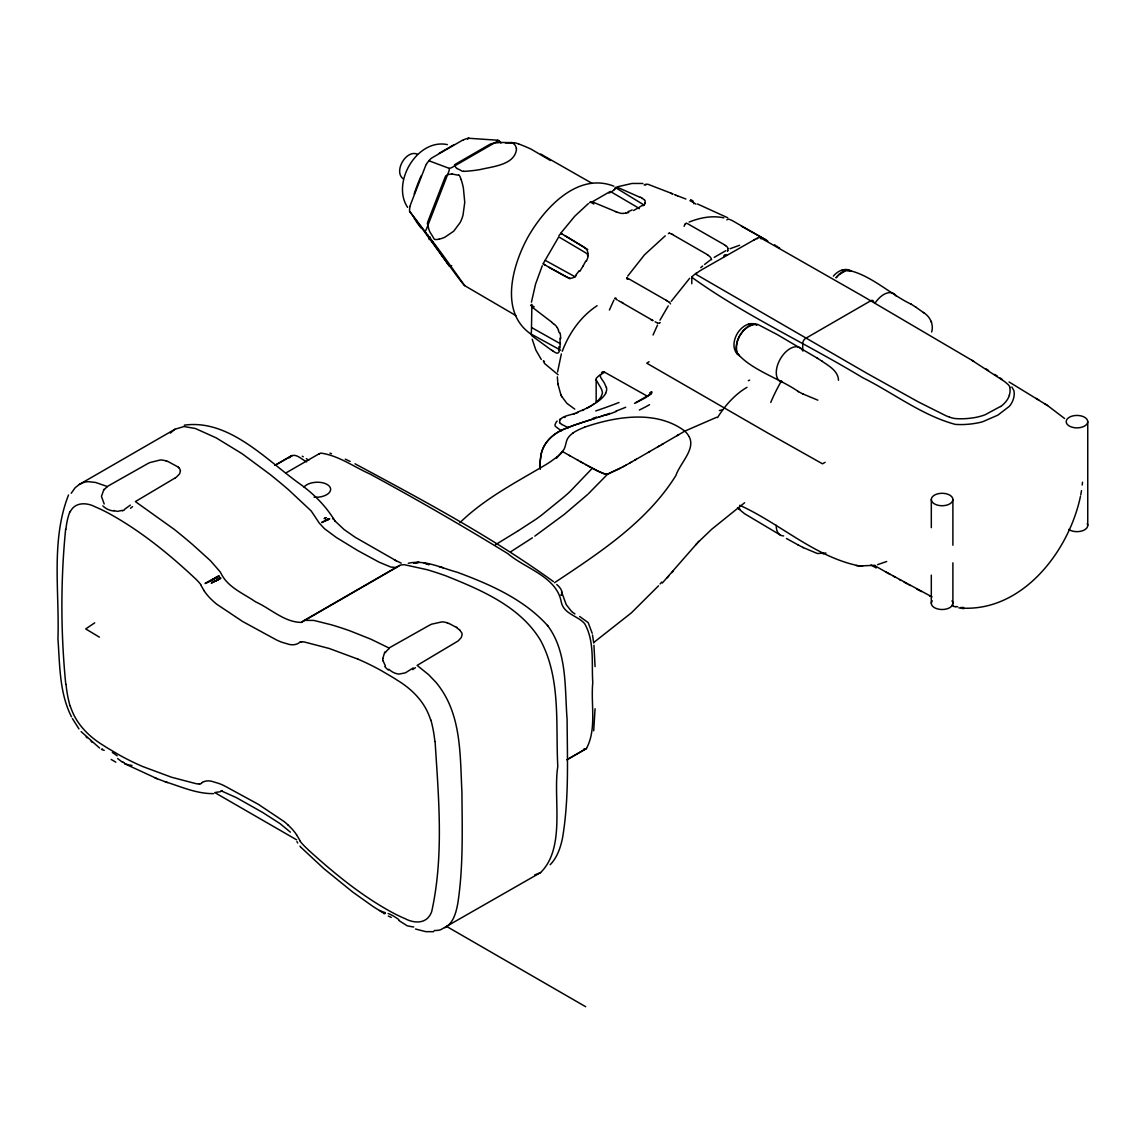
<?xml version="1.0" encoding="UTF-8"?>
<svg xmlns="http://www.w3.org/2000/svg" width="1145" height="1145" viewBox="0 0 1145 1145"><rect width="100%" height="100%" fill="white"/><g stroke="black" fill="none" stroke-linecap="round" stroke-linejoin="round"><path stroke-width="1.5" d="M587.771 253.36L587.571 255.764M595.056 708.726L593.697 730.782M531.852 306.187L531.423 331.964M560.019 347.994L560.105 343.357M557.558 371.996L561.365 353.905M1082.225 485.008L1082.512 482.231M65.609 529.362C60.57 580.73 60.685 632.827 65.766 684.209M531.437 302.18L535.559 284.103L542.258 265.769M1080.751 494.941L1081.495 490.632M727.776 250.383L727.533 251.413M560.907 595.185C564.184 591.879 559.361 586.712 556.771 584.522M561.98 593.768L561.937 592.867L566.217 604.617L571.741 611.659M1080.451 496.386C1068.757 552.133 1021.111 613.577 958.809 607.88M531.352 332.322L531.137 334.068A6.555 3.778 -0.3 0 0 531.294 334.683L531.595 335.242A12.008 6.927 -0.2 0 0 532.21 336.043L551.904 350.47M691.766 283.745L691.866 276.847L695.874 273.283M931.644 331.993C933.976 324.407 929.983 316.449 923.4 312.47M410.125 206.172L410.354 205.313A32.847 18.563 -77.3 0 1 410.626 204.368L425.582 165.825A32.847 18.563 -77.3 0 1 425.997 164.98L426.384 164.25M1009.232 395.354L1009.303 395.125A44.068 25.448 0 0 0 1010.004 388.756L1009.775 387.554M562.295 351.257C569.036 333.138 580.801 316.406 597.089 305.715M589.603 202.751L590.405 202.05A6.555 3.778 59.7 0 1 591.02 201.878L591.65 201.849A12.008 6.942 59.8 0 1 592.652 201.978L615.538 211.524M651.891 391.79L651.348 392.821M454.594 164.966L455.739 167.342A21.898 7.986 -13.9 0 0 457.012 168.501M609.398 310.023L613.906 300.019M653.036 335.013L657.516 325.08M684.095 226.338L685.011 224.248M585.725 261.089L582.977 266.198M739.226 337.059C735.834 342.498 735.204 353.275 739.369 355.623M562.081 594.455L561.58 595.285M70.16 511.844L70.561 511.114A35.309 20.381 60 0 1 71.52 509.611C76.944 501.768 87.993 502.87 95.522 506.992A154.002 88.909 60 0 1 100.517 509.196L103.852 510.813A210.279 121.413 60 0 1 108.145 513.003C140.491 530.679 169.331 554.18 196.11 579.356A51.167 29.541 60 0 1 198.872 582.261L199.788 583.335A7.256 4.194 60 0 1 200.733 584.594M587.872 254.448L587.743 254.347A76.5 62.46 -60 0 0 584.709 252.229L558.76 236.872L543.174 263.679L543.861 264.38M605.505 393.193L606.077 391.976A19.522 11.278 0 0 0 606.435 387.468M559.332 351.472L558.445 352.646A10.777 4.723 61.8 0 1 557.357 353.132L557.171 353.104A6.369 2.762 58.8 0 1 556.513 353.032L555.554 352.631A27.58 11.822 58 0 1 553.951 351.701L553.149 351.257M659.978 320.185L668.236 305.901M739.198 336.601L743.219 330.69L747.814 326.525L752.952 324.164L757.632 324.336L777.326 334.612L817.716 358.428M68.528 494.983C50.695 540.24 59.569 591.392 57.951 638.91C59.869 664.973 59.325 692.94 71.491 716.813M644.721 203.094L645.193 201.892A10.763 4.737 -0.7 0 0 644.993 200.704L644.878 200.418A6.24 2.705 1.3 0 0 644.549 200.017L644.263 199.76M71.219 493.266L75.212 487.684L79.377 484.421L174.913 429.26L184.001 426.527L195.351 428.502L216.133 437.848L242.053 453.678L269.705 474.159A513.032 296.197 60 0 1 288.454 489.688L311.197 510.956L319.312 523.15L324.507 528.718L336.143 537.348L357.727 550.559L379.296 562.267L390.932 567.076L396.141 567.505L400.75 564.986L404.242 564.671L426.985 569.666A513.032 296.197 60 0 1 445.734 575.792C480.986 589.933 520.145 606.363 540.54 640.356C561.15 678.684 555.568 724.57 557.787 766.434C552.82 798.008 566.045 847.758 540.54 872.604L440.639 929.74A48.018 27.723 60 0 1 435.901 930.499L434.213 930.499M582.962 266.227L579.742 271.494M384.763 652.006L382.802 658.532M556.456 458.286L563.841 449.627A47.188 27.251 0 0 0 565.372 445.648L566.26 442.142A45.771 26.421 0 0 1 567.376 439.05A28.553 16.488 0 0 1 571.412 434.256L573.158 432.939M627.732 276.074L644.506 254.791L665.259 235.841M671.242 301.307L689.676 278.264M289.599 457.785C294.38 451.23 301.75 459.646 306.688 461.864M560.649 233.337L574.776 216.19L588.373 203.581M103.966 489.316L101.447 496.4L104.209 503.986M836.065 277.591L838.984 274.428M836.179 277.82C838.984 274.313 842.305 270.835 846.956 269.977C870.515 274.485 889.865 294.136 911.391 304.312M660.121 583.964L661.681 582.089M550.172 864.733C557.314 857.405 560.635 847.343 562.61 837.525C569.108 798.451 567.319 758.534 567.09 719.103C564.614 687.83 567.505 651.863 547.453 625.37M620.733 468.119L607.694 474.087L588.244 493.896M833.374 276.145C837.381 271.165 844.738 267.358 850.864 270.807M658.532 585.811L631.41 612.833L593.783 642.474M598.191 471.239L592.366 468.205L570.153 491.42A264.137 152.5 0 0 1 563.469 497.345L541.528 515.178A220.126 127.081 0 0 1 535.989 519.215L518.256 530.75M696.919 543.517L662.297 583.034M695.673 544.877L698.922 541.313M667.234 577.753L668.766 576.078M671.9 572.6L673.403 570.969M697.706 542.658L711.775 529.19L744.622 502.741M170.29 433.111L174.913 429.26M605.848 393.265A49.951 28.84 0 0 1 595.214 403.283L589.632 406.675A85.274 49.235 0 0 1 578.225 411.814C573.502 415.406 559.232 415.005 559.561 422.548M634.53 403.355L650.117 394.367M567.018 759.679L586.455 748.515C596.946 728.878 590.663 704.103 592.766 682.692C591.464 663.17 594.77 641.243 584.594 623.567C577.524 615.609 564.056 614.164 561.308 602.256C556.813 576.507 525.326 568.664 507.865 553.65C462.551 525.856 416.508 499.22 369.763 473.915C353.69 466.759 338.505 455.481 320.757 453.091L318.825 454.264M587.514 494.583L564.37 514.32L534.801 536.146M459.875 522.707C484.922 498.247 516.266 482.26 546.05 464.541A217.865 125.778 0 0 0 550.516 461.664L557.028 456.969M839.314 274.485L845.726 270.707L851.307 271.064M696.575 273.24L696.389 273.412A5.954 3.435 0 0 0 696.103 273.698M700.754 267.644L702.644 266.026M576.278 275.63L574.031 277.247M649.487 394.839L645.952 397.472M696.747 273.097L697.52 272.496A39.545 22.828 0 0 1 698.336 271.923L699.18 271.365A124.848 72.078 0 0 1 701.928 269.633L757.346 238.045A15.286 8.831 0 0 1 758.033 237.759L758.376 237.645A5.525 3.192 0 0 1 758.777 237.516M595.6 402.682L597.189 401.351A37.699 21.769 0 0 0 599.164 399.333A39.502 22.8 0 0 0 601.154 396.556L602.485 393.064L601.926 390.388A61.415 35.466 0 0 0 599.608 385.865L596.202 379.968A8.044 4.637 0 0 1 596.659 377.821L599.679 375.016M221.987 790.537L221.5 790.923A19.136 11.049 60 0 1 219.826 791.825L215.661 792.354M704.547 264.466L710.301 260.072M130.358 505.117L124.562 509.296M299.947 642.116L299.188 642.717A27.394 15.815 60 0 1 298.401 643.261A31.373 18.105 60 0 1 289.141 644.392L281.627 642.173A136.083 78.576 60 0 1 276.718 640.069L242.611 621.492L216.763 604.231A49.307 28.468 60 0 1 214.874 602.642L213.013 600.982A35.466 20.481 60 0 1 204.254 591.035M200.905 783.652L201.663 783.051A27.394 15.815 60 0 1 202.45 782.493M1000.501 406.461L985.187 414.733A40.519 23.387 0 0 1 973.45 417.796L970.159 418.226A45.027 25.991 0 0 1 958.293 418.755L955.345 418.569A16.645 9.604 0 0 1 949.52 417.109M413.231 667.921L405.344 672.859L398.875 674.104A25.405 19.508 84.6 0 1 388.813 669.281M592.738 404.757L593.768 404.056M532.396 537.806L510.684 551.804M175.385 477.808L135.382 501.596L174.169 529.319A511.285 295.195 60 0 1 192.918 544.848L210.465 560.721L219.826 571.441A19.136 11.049 60 0 1 221.5 574.289C228.47 587.7 243.856 593.697 255.664 601.898C270.435 608.525 284.547 622.35 301.307 622.393L396.843 567.233M429.175 161.044A8.301 3.034 -13.9 0 1 430.978 158.64L431.264 158.353A32.847 11.98 -13.9 0 1 432.008 157.838L461.907 140.563A32.847 11.98 -13.9 0 1 462.709 140.191L463.439 139.847M445.004 927.751C453.52 922.827 456.096 912.479 457.785 903.491C463.424 866.779 462.165 829.424 461.936 792.412C460.075 757.403 461.693 718.588 440.639 688.503A48.018 27.723 60 0 0 435.901 682.263L428.688 674.734L417.123 665.402L457.141 641.543A55.99 36.039 6.5 0 0 458.415 640.713L461.363 637.421L462.122 634.301A10.448 6.612 1.9 0 0 461.707 632.756L459.961 630.423M642.044 205.556L638.18 207.918M554.538 582.719C599.379 552.777 646.839 522.134 675.922 475.476C679.958 463.296 695.845 449.169 689.175 436.746M591.75 202.135L610.328 191.43L636.205 206.63A76.5 44.168 0 0 1 639.182 208.59L639.311 208.691M714.179 257.396L725.844 250.655M649.058 361.72L646.753 363.194L767.522 432.867L822.496 463.825L825.13 462.322M517.798 531.037L495.427 544.748M301.307 622.393L302.867 621.263A19.136 11.049 60 0 1 304.541 620.347L313.902 620.433L331.449 624.827A511.285 295.195 60 0 1 350.198 630.952L370.937 639.211L388.999 648.013L429.175 625.385A67.813 37.785 -1.7 0 1 431.622 624.168L441.941 621.878A10.362 6.026 -1.1 0 1 444.761 622.193L447.409 622.837M645.537 397.716L635.976 402.697M678.828 434.613L661.552 444.675M677.11 435.63L684.839 431.107L716.698 417.252M658.103 446.679L663.284 443.673M637.994 208.032L633.571 210.494M275.186 465.256L292.061 455.481L275.043 465.314M649.888 451.445L630.237 462.766M648.385 452.318L659.835 445.677M439.294 153.215L453.563 144.986M285.849 472.985L319.541 453.534M94.72 622.837L85.718 628.92L99.4 637.164M217.765 579.47L220.384 577.953L214.358 581.545M303.94 620.604L399.476 565.458M566.99 759.736L586.455 748.515M634.788 460.161L636.305 459.288M644.077 184.889L645.88 184.975M217.593 576.593L218.867 575.863L213.385 578.984M214.473 578.354L206.444 582.819M214.888 581.116L215.632 580.701M631.754 461.893L625.585 465.4M215.546 577.753L216.935 576.966M213.228 582.061L214.53 581.331M214.831 578.153L216.248 577.352M213.743 578.769L211.539 580.014M212.126 582.676L211.267 583.149L213.199 582.147M626.143 465.085L623.223 466.731M79.377 484.421L83.728 482.431A48.018 27.723 60 0 1 88.466 481.673L95.693 482.489L107.258 486.496L147.419 463.811A66.997 33.792 -5.6 0 1 149.866 462.566L160.228 460.004A10.448 5.754 -4.8 0 1 162.633 460.118L166.283 460.862M211.911 579.799L213.013 579.184M210.809 580.429L211.181 580.214M624.44 466.044L607.809 474.059A5.296 3.063 0 0 1 604.617 473.858M212.684 582.376L217.178 580.057M209.721 581.03L210.079 580.83M219.969 578.554L220.613 578.211M209.005 581.431L207.946 582.003M216.648 580.343L220.77 578.111L215.89 580.744L219.64 578.74M220.126 578.468L218.094 579.57M219.468 576.293L205.069 583.521L205.814 583.149M207.603 582.19L206.944 582.547M321.731 522.578L329.66 518.785L324.679 521.004L328.272 519.3M218.266 579.484L217.722 579.771M321.673 522.392L327.041 519.758M215.89 580.73L217.006 580.157M540.54 872.604L534.643 874.966M559.519 419.499L560.291 419.113M324.679 521.004L325.609 520.531M210.794 580.787L213.084 579.656L209.292 581.517M325.581 520.403L324.65 520.846L327.871 519.472M582.347 410.54L583.793 409.853M564.242 429.103C552.262 433.798 541.886 444.031 540.669 457.385A74.024 60.17 8.7 0 0 540.325 469.207M326.711 519.902L329.474 518.842L328.772 519.086M327.255 519.673L328.071 519.386L326.826 519.859M753.639 240.064L754.87 239.505M565.1 428.717C552.72 433.411 541.742 443.802 540.626 457.642A73.824 60.07 8.7 0 0 540.268 468.52M326.039 520.202L326.926 519.801M328.386 519.229L326.497 520.002M564.771 428.874L572.371 425.854M730.038 248.723L739.627 245.259M565.73 428.459L566.689 428.058M886.702 561.494L877.485 564.685M122.486 510.341L117.591 511.357A23 17.332 88.7 0 1 114.085 510.513M567.734 427.615L574.375 425.124M689.118 222.073C700.039 217.65 712.204 215.317 723.869 217.865M576.379 413.044L577.881 412.458M584.551 427.171C615.938 416.465 656.371 409.667 684.839 431.107A46.172 26.664 0 0 1 687.902 434.714L689.018 436.46M564.17 417.481L565.329 417.052M825.946 553.064L817.358 553.507L802.845 547.41M573.416 414.147L574.89 413.603M608.854 192.904A4.494 1.374 -38.9 0 0 612.775 190.914A4.494 1.374 -38.9 0 0 615.466 187.522L616.697 187.322A12.022 6.942 60.3 0 1 617.699 187.436L640.041 197.312M609.627 413.388L604.288 415.277M572.843 425.654L583.163 422.147M574.561 425.038L599.737 416.809M605.118 414.991L600.667 416.522M603.787 415.449L598.806 417.138M102.463 748.944L101.447 749.374L104.209 750.361M584.165 421.832L594.999 418.383M617.37 186.807L632.026 183.458L642.889 183.472M736.593 352.316C734.217 340.595 742.89 325.967 755.142 324.479C759.192 325.609 756.473 324.436 753.467 323.691C748.315 323.033 743.477 326.024 740.157 329.731C734.031 336.329 730.539 349.182 738.954 355.351M628.705 212.498L625.7 213.199M756.831 238.79L757.632 238.575M842.133 270.02L843.278 269.719M748.444 324.135L749.589 323.849M585.567 749.002L583.535 749.259M384.763 912.408L382.859 912.722L373.012 906.482L352.717 892.041L323.963 868.74L301.149 847.515M616.01 298.086L614.951 298.244M626.701 277.648L664.873 299.532M184.345 425.153C230.145 418.841 267.558 461.406 301.836 485.308C315.19 495.255 326.611 507.035 335.084 521.218L334.598 520.603L344.001 529.462L355.079 537.22L396.456 560.893M823.069 553.851L824.014 553.665M874.909 565.315L859.509 565.959M607.723 474.073L603.673 473.615L597.361 470.824M408.307 563.254C425.21 559.547 441.283 567.963 457.213 572.242C490.074 584.408 524.081 599.279 547.825 625.843M213.643 793.628C196.854 793.914 180.953 786.672 165.223 781.749M433.683 931.687L425.768 931.658L415.506 929.01M659.606 323.133L658.833 323.162A11.192 7.729 -84.8 0 1 658.361 323.133L657.531 322.962M514.406 142.867L512.616 142.91A52.913 20.281 22.7 0 1 510.212 142.896L506.605 142.853A21.898 8.387 22.7 0 0 505.403 142.91M960.698 607.537L963.589 607.465M623.037 213.471L622.708 213.471A6.369 3.721 -11.9 0 1 621.506 213.385L620.089 213.113A27.58 16.373 -12.3 0 1 618.014 212.483L617.026 212.097M417.424 154.217C406.189 149.179 393.236 171.607 403.226 178.82M301.665 641.801L301.994 641.801A50.795 29.326 60 0 1 304.742 642.087L329.273 648.499L358.041 659.176M199.087 783.967L198.972 783.967A50.795 29.326 60 0 1 196.11 783.681L171.578 777.255L142.81 766.577A313.458 180.982 60 0 1 119.953 755.385L107.072 747.785A209.607 121.012 60 0 1 103.852 745.71C89.811 737.265 77.488 725.286 71.605 709.771A35.037 20.238 60 0 1 70.718 707.438L70.16 705.764M511.443 142.567L509.439 142.581A54.817 20.009 -13.9 0 1 506.806 142.552L501.496 142.452A22.285 8.129 -13.9 0 0 498.504 142.653L495.785 142.896A30.815 11.25 -13.9 0 0 494.883 142.982L491.305 143.669A12.38 4.523 -13.9 0 0 489.716 144.427L456.082 163.821A9.103 3.32 -13.9 0 0 454.479 164.966M957.707 606.707L955.803 606.607M130.358 765.533L124.433 763.543M468.835 138.273L497.817 140.234A4.036 1.546 22.7 0 1 498.791 140.706M452.161 173.997L455.681 174.727A54.817 30.987 -77.3 0 0 457.428 175.013L458.716 175.171M686.37 223.389L686.757 223.461A8.072 5.009 65.1 0 1 687.415 223.59L724.47 244.787M739.742 505.288C780.074 523.465 814.997 557.085 859.237 565.916M856.131 565.558L862.557 566.303M962.029 608.367L963.861 608.668M952.039 605.175L953.227 605.39M760.452 238.489L761.282 238.675M817.845 400.163L802.845 393.937M604.603 473.873L598.763 471.525M385.436 913.152L379.596 910.389M441.512 567.276L443.215 567.777M439.208 566.618L440.911 567.104M560.621 350.155L531.137 334.068M447.351 144.613C417.209 138.216 391.06 182.728 407.62 207.374M657.216 322.861L655.112 321.788M330.018 453.148L331.463 453.678M221.171 790.823L236.442 797.664L262.634 812.449L280.01 823.599L290.401 832.157M124.948 763.844L157.137 778.7M429.504 160.973L449.141 168.344A4.036 1.474 -13.9 0 0 450.185 168.186L450.629 168.057A6.684 2.447 -13.9 0 0 451.874 167.456A27.695 10.105 -13.9 0 0 452.604 167.098L496.315 141.865A27.695 10.105 -13.9 0 0 496.916 141.479M155.019 777.913L167.385 782.565M167.614 461.306L177.618 466.745M575.291 276.904L545.235 260.359M685.898 199.03L677.74 195.895M674.548 194.593L675.593 195.022M672.974 193.934L648.113 184.331A12.008 9.818 -60.1 0 0 646.839 184.23L645.966 184.273A6.555 5.367 -60.3 0 0 645.079 184.459M449.04 623.452L455.295 626.83M428.817 564.657L424.051 562.954L429.031 564.557M697.491 203.982L727.748 217.765M689.948 200.704L693.255 202.379M568.464 427.758L561.809 424.466M569.967 278.822L543.245 264.023M345.26 459.145L350.141 461.435M394.524 559.991L401.222 563.125M560.463 343.772L531.91 327.728M613.863 186.177C577.452 171.85 544.419 208.29 528.06 236.886C512.502 265.01 499.034 312.012 530.851 334.054M355.022 463.797C422.677 500.15 491.033 536.49 553.378 581.545M671.886 234.253L670.355 233.537A7.013 3.821 57.1 0 0 669.424 233.151M932.001 596.889L886.23 572.156M561.379 430.949L555.397 426.355A8.745 5.052 0 0 1 554.981 424.781L556.298 421.904A13.583 7.843 0 0 1 557.143 421.074M597.032 470.652L595.3 469.751M929.783 595.958L930.57 596.359M579.656 616.482L588.172 622.608L592.194 633.314M736.607 352.359C750.004 369.678 779.745 378.408 798.451 391.633M786.472 538.508L798.451 545.106M797.965 391.39L803.318 394.195M797.965 544.848L803.318 547.653M594.942 469.564L593.84 468.992M593.081 468.591L591.693 467.847M921.453 591.579L916.973 589.188M592.366 468.205L589.804 466.817M591.063 467.503L581.932 462.494M673.074 234.897L707.381 254.648M589.174 466.487L587.929 465.8M908.758 584.709L910.304 585.553M302.28 456.225L303.268 456.755M641.787 198.214L642.188 198.443A23.057 10.004 1.6 0 1 644.349 199.731M904.106 582.161L907.198 583.864M585.524 464.484L586.712 465.128M550.444 160.515L531.137 149.165A65.065 24.932 22.7 0 0 522.836 145.558A42.565 16.316 22.7 0 0 518.585 143.927M899.483 579.599L901.029 580.458M893.343 576.178L894.875 577.037M580.129 461.492L582.834 462.995M890.266 574.461L874.737 565.702M577.438 459.975L581.03 461.993M647.626 396.356L604.46 372.111A4.165 2.433 59.3 0 0 601.483 373.842M578.325 460.476L569.366 455.424M457.055 168.487L459.302 169.603A52.913 19.308 -13.9 0 1 460.777 170.376L461.95 171.077A2.519 0.916 -13.9 0 0 462.308 171.206A5.797 2.118 -13.9 0 0 463.682 171.292M870.93 564.972L876.24 567.963M540.64 154.017L592.18 183.4M570.253 455.939L562.925 451.774M549.128 267.4L565.401 276.36A87.449 65.337 -71.3 0 0 566.746 276.99L567.648 277.391A27.58 20.596 -72.4 0 0 569.48 278.035L570.697 278.235A6.369 4.737 -71.4 0 0 571.684 278.149L571.956 278.106A10.777 7.843 -67.9 0 0 574.017 277.19M593.783 203.996L590.405 202.05M543.646 264.252L545.564 265.354M765.976 239.863L741.86 226.452A8.072 6.512 -51.3 0 0 741.402 226.338M615.38 187.537L644.134 205.069M652.779 320.457L618.515 300.663M531.065 305.1L534.214 306.917M543.417 360.904L544.519 361.534M214.716 792.54L296.641 839.843M446.579 926.405L585.696 1006.727M562.195 234.052L560.907 233.308L587.757 249.524M564.9 235.627L567.161 236.929M515.865 315.562L464.713 285.663L444.875 257.854A64.607 1.145 53.6 0 0 438.134 248.737A40.991 0.73 53.6 0 0 436.159 246.075L433.225 242.21M780.332 535.016L744.536 513.69L737.566 507.951M567.619 237.201L582.676 246.332A80.98 60.57 -49.5 0 1 584.308 247.463L584.694 247.764A23.057 17.232 -48.3 0 1 586.684 249.553L586.956 249.982A6.24 4.652 -48.6 0 1 587.299 250.626L587.471 251.141A10.763 7.929 -51.1 0 1 587.829 253.346M666.018 300.19L669.21 302.194M617.355 299.99L614.765 298.373M774.521 244.83L775.594 245.459M693.383 202.45L695.96 204.153M776.711 246.118L777.784 246.762M1009.074 381.958L1047.589 405.559L1064.592 418.497M765.704 239.792L732.643 220.813A68.872 56.234 -63.2 0 0 731.412 220.198L729.78 219.482A7.013 5.725 -65.8 0 0 728.721 219.239L728.578 219.21A2.848 2.347 -72 0 0 727.791 219.382L727.318 219.554A2.261 1.932 -87.1 0 0 726.86 219.869M971.847 360.289L1004.308 381.357A66.567 38.429 0 0 1 1006.956 383.532A18.334 10.577 0 0 1 1010.047 387.411M973.722 361.348L861.856 295.61L760.437 237.774A8.473 4.895 0 0 0 759.665 237.502M985.788 368.762L988.55 370.493M915.571 306.989L923.815 312.785M1036.282 398.403L1038.973 400.106M1044.913 403.856L1047.589 405.559M766.706 240.407L766.978 240.579A44.984 36.697 -63 0 1 767.78 241.108M821.881 361.104C828.594 365.856 838.226 370.794 838.484 380.24M306.287 458.644L308.735 460.204M910.933 304.026L916.029 307.275M817.244 358.142L822.339 361.405M994.733 374.429L997.452 376.204M574.776 409.137L566.918 403.355L561.537 396.199M999.971 377.879L1002.261 379.439M572.385 612.16L574.947 613.92M122.472 762.269L117.591 758.52M398.875 920.48L407.205 925.818L413.245 926.978A15.415 12.151 77.5 0 0 413.746 926.906M456.984 627.961L459.059 629.578M558.102 374.758L544.863 363.766A12.022 9.833 -59.7 0 1 544.133 362.722L543.46 361.09M81.109 731.598L99.586 748.043M551.847 322.217L532.139 307.161A12.022 6.942 0.3 0 1 531.523 306.359L531.08 305.214M737.58 507.75L739.971 509.439L738.139 507.793M464.655 285.62L463.424 284.275A65.065 1.159 53.6 0 1 461.592 282.042A42.565 0.759 53.6 0 1 460.362 280.511L457.084 276.188A52.913 0.945 53.6 0 0 455.266 273.755L440.954 254.147M91.113 741.373L92.244 742.375M86.176 736.979L87.106 737.824M287.853 824.772L285.978 823.112A49.307 28.468 60 0 0 284.089 821.537L258.24 804.262L224.134 785.685A136.083 78.576 60 0 0 219.225 783.581L211.682 781.291A31.373 18.105 60 0 0 202.379 782.364M309.035 850.549C334.812 873.893 362.02 896.149 392.706 912.751A210.279 121.413 60 0 0 397 914.955L400.335 916.558A154.002 88.909 60 0 0 405.33 918.762C412.83 922.841 423.793 924.015 429.246 916.258A35.38 20.424 60 0 0 430.219 914.798L430.606 914.068A49.979 28.854 60 0 0 431.665 911.706C444.002 856.231 438.635 797.822 435.086 741.545M308.492 850.048L304.742 846.398A51.167 29.541 60 0 1 301.979 843.507L301.135 842.505A7.256 4.194 60 0 1 300.119 841.16M669.367 302.352L669.968 303.01A11.192 7.714 -33.1 0 1 670.24 303.411L670.512 303.912M427.471 234.911L432.109 240.779A54.817 0.973 53.6 0 0 433.225 242.21M736.779 353.433L737.494 354.177M695.988 274.113L696.074 274.213A9.017 5.21 0 0 0 696.604 274.7L867.366 373.571L918.591 402.052L945.884 415.721A59.196 34.178 0 0 0 949.463 417.152M332.78 518.299L333.581 519.257L333.052 518.613M1011.851 386.981L1013.883 390.574A48.061 27.752 0 0 1 1013.482 398.66L1013.268 399.347A63.147 36.454 0 0 1 1012.409 401.509L1011.65 403.026A41.821 24.145 0 0 1 1009.346 406.318L997.882 415.134L982.596 421.761A41.821 24.145 0 0 1 976.9 423.077L974.266 423.521A63.147 36.454 0 0 1 970.531 424.022L968.169 424.251A47.589 27.48 0 0 1 955.331 424.394C921.84 415.349 893.329 392.921 862.471 377.564C806.352 343.543 744.322 315.147 691.766 277.247M299.947 846.112L300.577 846.856M179.15 468.176L179.736 468.949A10.491 6.212 -1.4 0 1 180.423 470.896M425.883 232.592L409.781 211.567L449.255 265.869L437.691 249.352M500.15 142.009L500.98 143.082M78.962 728.893L72.393 718.545M426.083 232.85L437.991 249.939M433.926 244.157L427.5 234.968M449.098 265.611L449.126 265.654A4.036 2.948 19.1 0 0 450.185 265.998L450.257 266.012A5.353 3.907 19.1 0 0 451.66 265.626M541.284 359.444L535.846 350.055L532.21 339.263M385.436 665.989L383.06 660.794M204.34 590.949L202.822 588.573A6.713 3.879 60 0 1 202.465 587.886L201.305 585.896A2.705 1.56 60 0 1 201.062 585.324L200.905 584.923M296.512 834.805L298.029 837.195A6.713 3.879 60 0 1 298.387 837.868L299.546 839.857A2.705 1.56 60 0 1 299.79 840.43L299.947 840.831M297.7 843.006L296.941 841.647M557.286 327.728L556.957 327.155A6.24 3.65 71.8 0 0 556.456 326.425L556.084 325.981A23.057 13.583 71.8 0 0 553.894 323.963M562.066 592.867L561.508 592.094L562.152 593.11M557.801 383.661L560.95 395.011M560.692 394.481L561.794 396.728M626.744 277.906L627.245 279.337M711.46 259.214L711.174 258.384M558.388 330.161L559.189 332.737M931.186 321.359L931.5 322.275M430.692 719.99L430.134 718.33A35.037 20.238 60 0 0 429.246 715.983C423.364 700.468 411.041 688.488 397 680.058A209.607 121.012 60 0 0 393.78 677.983L380.899 670.383A313.458 180.982 60 0 0 358.041 659.191M606.349 387.482L604.302 382.974A52.527 30.328 0 0 0 603.945 382.358L601.669 379.009A36.755 21.225 0 0 1 600.953 377.836L600.824 377.592A15.472 8.931 0 0 1 600.381 376.533L600.381 376.505A4.394 2.533 0 0 1 600.309 376.047M516.538 148.521C515.422 164.966 492.722 166.469 480.041 169.589A58.037 21.183 -13.9 0 1 465.986 171.235A20.41 7.457 -13.9 0 1 463.668 171.306M592.523 634.988L593.697 642.946M557.93 384.534L557.357 376.848M593.94 645.207L595.056 666.576M559.991 338.19L560.105 343.142M727.948 248.551L727.891 249.739A11.192 9.332 -49.9 0 1 727.848 250.383M180.423 470.896L179.622 473.815L176.602 476.935A56.678 33.878 1.8 0 1 175.428 477.823M1087.75 421.646A10.792 6.226 0 0 1 1071.577 427.042A10.792 6.226 0 0 1 1071.577 416.265A10.792 6.226 0 0 1 1087.75 421.646L1087.75 525.426M952.898 499.506A10.792 6.226 0 0 1 936.71 504.902A10.792 6.226 0 0 1 936.71 494.125A10.792 6.226 0 0 1 952.898 499.506L952.898 545.249M952.898 562.839L952.898 603.286M931.314 499.506L931.314 527.659M931.314 575.148L931.314 603.286M802.717 350.141L802.717 343.443A4.151 2.404 -60 0 1 805.665 338.347L870.758 300.763A4.151 2.404 -60 0 1 873.649 301.836M596.159 379.296L596.159 401.895M562.639 451.588A52.284 30.185 0 0 1 556.971 456.941M719.375 410.54A113.269 55.103 -51.5 0 1 722.595 409.853M717.514 417.653A61.902 35.567 -60.2 0 1 747.012 387.311M748.315 380.67A60.542 31.502 -57 0 1 749.646 380.111M596.745 417.066A86.591 11.164 -14.9 0 1 593.096 418.24M619.03 402.482A168.215 35.323 -12.5 0 1 595.743 410.94M651.534 392.921A45.227 10.691 -13.7 0 1 649.902 394.782M573.044 432.882A59.154 34.15 0 0 1 584.594 427.228M783.595 535.932A19.579 11.307 -60 0 1 776.281 525.254M955.731 606.764A18.334 10.577 0 0 1 953.17 606.306M770.742 402.439A113.427 65.494 -60 0 1 781.505 380.813M782.421 382.33A19.579 11.307 -60 0 1 781.334 357.312A19.579 11.307 -60 0 1 802.917 351.086M1009.418 395.368A46.172 26.664 0 0 1 1000.701 406.547M723.74 256.866A4.165 2.404 60 0 1 726.674 255.163M875.023 303.182A19.579 11.307 -60 0 1 896.02 295.882M304.026 487.04A13.926 7.514 -2.4 0 1 321.43 482.546A13.926 7.514 -2.4 0 1 330.146 491.348A13.926 7.514 -2.4 0 1 314.088 497.202M104.267 489.702A15.429 11.951 -89.7 0 1 107.372 486.782M65.895 529.548A103.809 59.926 60 0 1 69.931 511.615M300.276 641.93A7.743 4.465 60 0 1 301.693 641.93M430.906 720.019A100.044 57.765 60 0 1 434.842 741.445M287.824 824.858A35.466 20.481 60 0 1 296.598 834.734M200.575 783.824A7.743 4.465 60 0 1 199.158 783.824M69.96 705.735A100.044 57.765 60 0 1 66.024 684.324M384.892 913.667A15.329 5.396 -45.3 0 1 383.775 913.567M388.327 916.072A23 4.494 33.1 0 1 391.261 917.417M388.112 913.481A25.405 7.958 42.2 0 1 398.818 919.607M385.35 652.664A15.357 11.321 -80.4 0 1 389.2 648.628M447.323 622.937A20.896 12.91 -2.5 0 1 448.926 623.538M455.61 626.573A57.565 41.12 -12.1 0 1 457.284 627.746M459.202 629.492A24.603 16.345 -4.2 0 1 460.104 630.365M412.687 669.625A15.415 2.104 -37.3 0 1 415.463 667.692M383.06 660.794A12.924 12.194 -9.7 0 1 382.745 658.532M388.384 670.054A22.986 19.308 -80.5 0 1 384.877 666.605M166.125 461.034A24.603 14.828 -7.1 0 1 167.442 461.464M177.79 466.673A19.365 11.822 -4.8 0 1 179.293 468.119M130.487 508.265A15.329 1.531 -39.1 0 1 132.548 506.648M113.985 511.014A25.405 21.183 -75.5 0 1 102.835 505.89M124.476 509.883A12.924 7.457 -45.9 0 1 122.4 510.842M111.137 759.436A25.405 3.75 32.7 0 1 115.817 762.169M112.339 752.48A22.986 6.097 43 0 1 117.133 755.843M124.376 762.899A12.924 4.423 38.6 0 1 122.63 761.711M131.961 765.39A15.357 11.679 75.4 0 1 130.358 765.218M600.094 375.56A17.39 10.033 0 0 1 604.674 372.268M591.636 405.473A82.368 47.56 0 0 1 586.598 408.421M561.837 424.451A12.423 7.171 0 0 1 559.533 422.562M651.247 391.976A25.705 6.298 -20.2 0 1 651.076 392.277M650.389 392.291A32.776 8.473 -13.9 0 1 649.601 393.107M651.677 392.878A42.15 12.337 -4.5 0 1 650.646 394.367M649.573 404.657A160.343 53.586 -5.9 0 1 639.339 410.024M625.728 407.248A177.489 37.384 -12.7 0 1 615.738 411.212M616.54 411.356A143.197 36.44 -10.8 0 1 606.091 415.206M514.363 142.81A4.251 1.632 22.7 0 1 516.424 143.211A15.701 6.011 22.7 0 1 518.585 143.941M513.604 143.497A56.477 20.61 -13.9 0 1 516.352 148.564M511.615 142.481A9.232 3.363 -13.9 0 1 513.346 143.583M461.134 179.55A63.805 36.082 -77.3 0 1 463.41 188.281L464.755 202.322L463.024 215.131A23.544 13.311 -77.3 0 1 460.147 222.545L453.678 231.247L444.875 237.201A65.709 37.141 -77.3 0 1 439.251 239.119M461.134 179.565A38.83 21.955 -77.3 0 0 460.233 177.217A7.6 4.294 -77.3 0 0 458.787 174.999M452.161 173.968A22.285 12.595 -77.3 0 0 450.243 174.183L448.525 174.512A30.815 17.418 -77.3 0 0 447.953 174.627L446.049 175.6A1.889 1.073 -77.3 0 0 445.734 176.015A12.38 6.999 -77.3 0 0 444.947 177.618L428.058 221.114A9.103 5.152 -77.3 0 0 427.386 223.504L428.86 229.286A21.898 12.38 -77.3 0 0 430.019 232.192L431.822 235.04A52.913 29.913 -77.3 0 1 433.01 237.015L433.883 238.618A4.423 2.505 -77.3 0 0 435.057 239.477A16.946 9.575 -77.3 0 0 436.445 239.52A44.755 25.304 -77.3 0 0 439.251 239.105M467.79 139.218A8.301 3.177 22.7 0 1 468.548 138.116M463.496 139.862A8.301 3.034 -13.9 0 1 468.849 138.144M421.303 228.141A153.344 94.248 -37.2 0 1 414.175 217.994M429.175 239.577A8.301 6.054 19.1 0 1 429.976 236.843M424.795 231.104A4.022 2.276 -77.3 0 0 425.439 230.789L425.783 230.403A10.233 5.782 -77.3 0 0 426.512 228.885L448.454 172.451A37.699 21.311 -77.3 0 0 448.725 171.693L448.783 171.535A8.988 5.081 -77.3 0 0 449.312 169.761L449.298 169.274A4.036 2.29 -77.3 0 0 449.141 168.344M426.427 164.293A8.301 4.694 -77.3 0 1 429.489 160.658M497.832 140.234A4.036 1.474 -13.9 0 1 497.918 140.62A5.353 1.961 -13.9 0 1 496.858 141.465M498.934 140.692A6.069 2.319 22.7 0 1 500.022 141.98M414.175 193.992A153.344 122.257 -52.2 0 1 421.303 175.614M409.652 211.796A8.301 4.694 -77.3 0 1 410.168 206.2M693.612 203.495A15.729 2.304 23.4 0 1 693.927 203.695M690.592 199.645A16.102 2.533 14.4 0 1 693.326 201.463M677.468 195.838A27.58 1.646 20.6 0 1 675.307 194.951M672.544 193.992A87.449 4.208 20.9 0 1 670.941 193.319M614.378 189.741A5.167 1.231 -53.2 0 1 614.908 189.183M640.356 197.183A80.98 35.796 0.9 0 1 642.087 198.099M645.379 203.094A15.729 6.827 -5.5 0 1 642.946 205.771M632.183 209.921A16.102 6.212 -14.8 0 1 627.99 211.639M625.685 213.113A10.777 5.897 -11.1 0 1 623.066 213.371M616.897 212.211A87.449 51.282 -11.6 0 1 615.409 211.625M591.75 201.849A4.322 0.873 -25.6 0 1 590.262 202.293M588.258 255.678A15.729 11.021 -55.6 0 1 586.283 261.289M578.955 270.864A16.102 9.632 -61.8 0 1 575.906 274.829M558.96 235.598A4.494 0.759 -56.7 0 1 560.334 234.024M532.124 306.13A5.167 1.46 68.5 0 1 532.01 305.429M551.818 322.446A80.98 47.088 71.1 0 1 553.464 323.792M557.343 327.656A10.763 6.04 71 0 1 558.474 330.132M560.048 332.823A15.729 7.815 70.9 0 1 560.678 338.705M558.903 346.763A16.102 5.739 72.4 0 1 558.703 350.442M553.107 351.028A87.449 38.143 58.7 0 1 551.876 350.227M531.638 304.67A4.494 1.073 -75.8 0 1 531.881 304.355M779.058 247.549A40.576 33.133 -57.2 0 1 779.602 247.907M685.197 223.976A2.261 1.417 79.5 0 1 685.469 223.704L685.783 223.504A2.848 1.803 73.2 0 1 686.37 223.361M724.456 244.83A40.576 24.088 61.4 0 1 725.558 245.545M725.558 245.645A12.28 7.299 61.5 0 1 726.746 246.518A2.362 1.46 63 0 1 727.919 248.279M711.589 259.815A11.192 5.267 -83 0 1 711.389 259.342M710.659 257.639A2.848 1.202 55.8 0 0 709.571 256.38A14.799 7.986 57.4 0 0 708.211 255.435M707.381 254.691A44.984 25.176 58.6 0 1 708.211 255.22M671.857 234.024A68.872 38.501 58.4 0 1 673.06 234.653M669.295 233.165A2.848 1.474 53.4 0 0 668.794 233.294L668.637 233.394A2.261 1.088 43.7 0 0 668.379 233.694M627.803 278.736A12.037 4.952 -51.4 0 1 627.99 279.208M665.846 300.162A40.576 0.945 30.9 0 1 666.948 300.806M660.092 322.575A12.065 7.929 -52.6 0 1 659.72 322.647M652.364 320.528A14.799 0.744 28.3 0 1 650.775 319.555M652.836 320.543A44.984 1.116 29 0 1 651.949 320.027M622.894 302.852A68.872 1.775 28.9 0 1 621.807 302.237M952.01 600.81A10.792 6.226 0 0 1 942.106 609.512A10.792 6.226 0 0 1 932.202 600.81M1087.235 523.537A10.792 6.226 0 0 1 1082.154 530.894A10.792 6.226 0 0 1 1068.686 529.419M326.039 517.64L324.336 518.513L326.039 517.64M416.852 562.596L413.832 563.197L419.027 562.281L416.852 562.596"/></g></svg>
